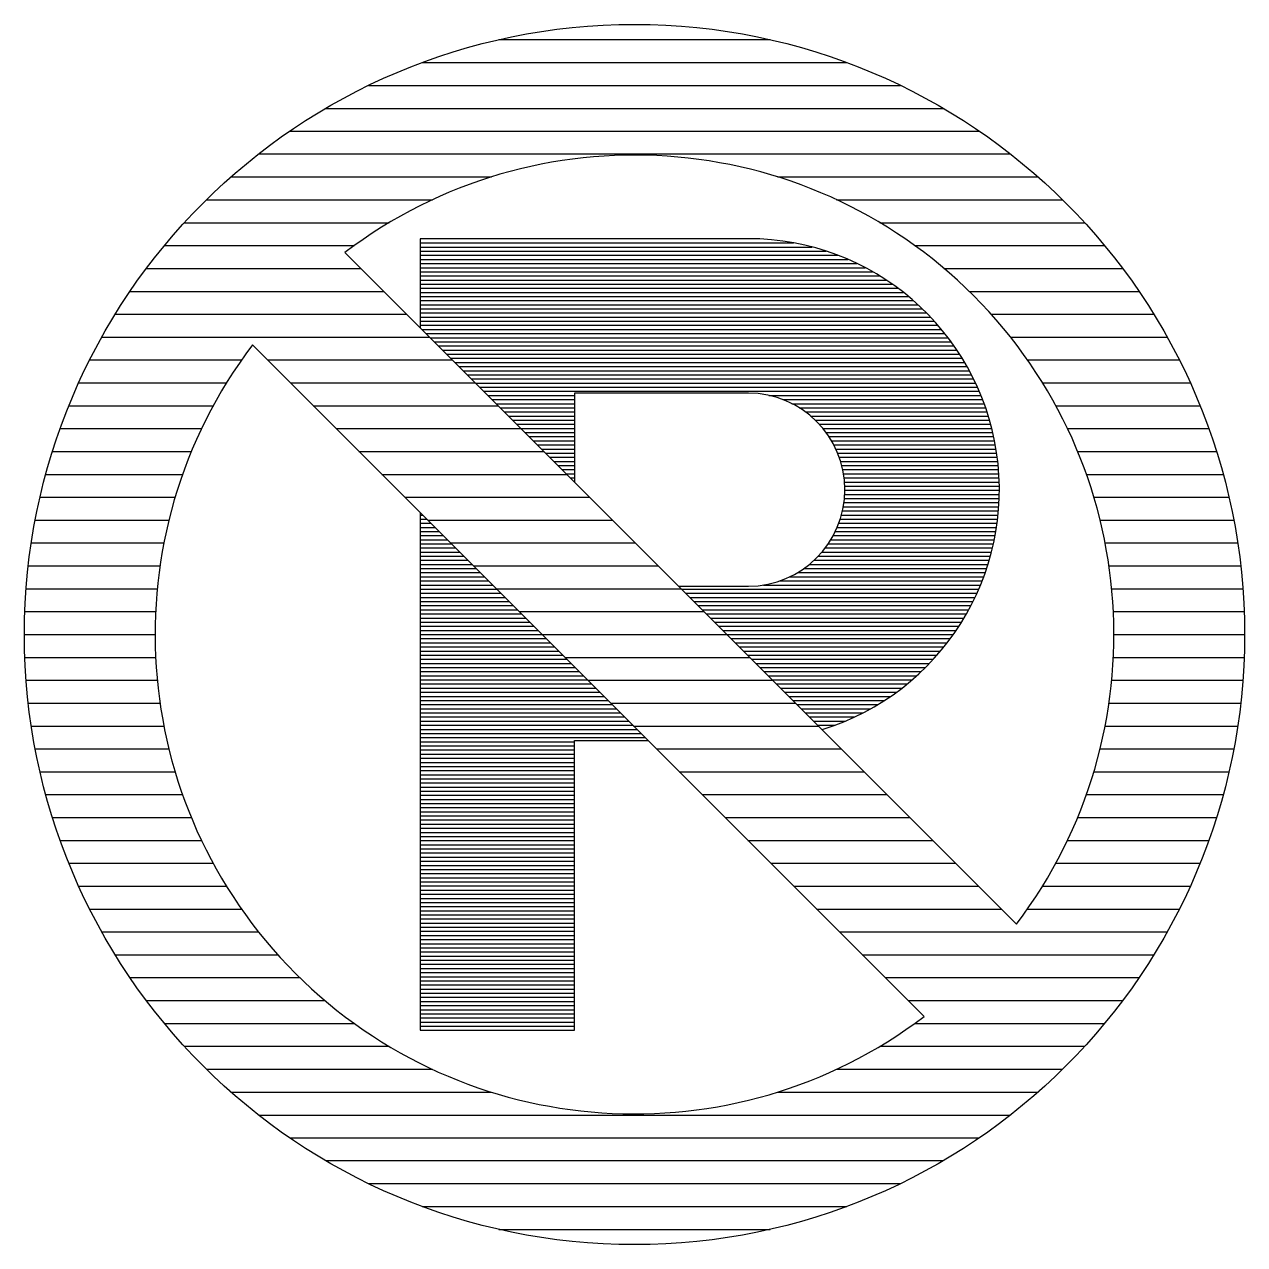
# Model space of a CAD drawing. Header units: millimetres. Extents: x -3 to 2253, y -3 to 1300.
# Drawn here: x 1400 to 1410, y 900 to 910 of the extents above; entities that cross this region are included whole.
import ezdxf

# ---------------------------------------------------------------- set-up
doc = ezdxf.new("R2010")
doc.units = ezdxf.units.MM
doc.layers.add('ROOD', color=1, linetype='Continuous')
doc.layers.add('VEILIG', color=7, linetype='Continuous')

# ---------------------------------------------------------------- blocks, each defined once
blk = doc.blocks.new('*X622')
at = {"color": 0}
for p, q in [((128, 108.812), (128.036, 108.812)), ((128, 108.75), (128.098, 108.75)), ((128, 108.688), (128.161, 108.688)), ((128, 108.625), (128.223, 108.625)), ((128, 108.562), (128.286, 108.562)), ((128, 108.5), (128.348, 108.5)), ((128, 108.438), (128.411, 108.438)), ((128, 108.375), (128.473, 108.375)), ((128, 108.312), (128.536, 108.312)), ((128, 108.25), (128.598, 108.25)), ((128, 108.188), (128.661, 108.188)), ((128, 108.125), (128.723, 108.125)), ((128, 108.062), (128.786, 108.062)), ((128, 108), (128.848, 108)), ((128, 107.938), (128.911, 107.938)), ((128, 107.875), (128.973, 107.875)), ((128, 107.812), (129.036, 107.812)), ((128, 107.75), (129.098, 107.75)), ((128, 107.688), (129.161, 107.688)), ((128, 107.625), (129.223, 107.625)), ((128, 107.562), (129.286, 107.562)), ((128, 107.5), (129.348, 107.5)), ((128, 107.438), (129.411, 107.438)), ((128, 107.375), (129.473, 107.375)), ((128, 107.312), (129.536, 107.312)), ((128, 107.25), (129.598, 107.25)), ((128, 107.188), (129.661, 107.188)), ((128, 107.125), (129.723, 107.125)), ((128, 107.062), (129.786, 107.062)), ((128, 107), (129.848, 107)), ((128, 106.938), (129.911, 106.938)), ((128, 106.875), (129.973, 106.875)), ((128, 106.812), (130.036, 106.812)), ((128, 106.75), (130.098, 106.75)), ((128, 106.688), (130.161, 106.688)), ((128, 106.625), (130.223, 106.625)), ((128, 106.562), (130.286, 106.562)), ((128, 106.5), (130.348, 106.5)), ((128, 106.438), (130.411, 106.438)), ((128, 106.375), (130.473, 106.375)), ((128, 106.312), (130.536, 106.312)), ((128, 106.25), (130.598, 106.25)), ((128, 106.188), (130.661, 106.188)), ((128, 106.125), (130.723, 106.125)), ((128, 106.062), (130.786, 106.062)), ((128, 106), (130.848, 106)), ((128, 105.938), (130.911, 105.938)), ((128, 105.875), (130.973, 105.875)), ((128, 105.812), (131.036, 105.812)), ((128, 105.75), (131.098, 105.75)), ((128, 105.688), (131.161, 105.688)), ((128, 105.625), (131.223, 105.625)), ((128, 105.562), (131.286, 105.562)), ((128, 105.5), (131.348, 105.5)), ((128, 105.438), (131.411, 105.438)), ((128, 105.375), (130.341, 105.375)), ((128, 105.312), (130.341, 105.312)), ((128, 105.25), (130.341, 105.25)), ((128, 105.188), (130.341, 105.188)), ((128, 105.125), (130.341, 105.125)), ((128, 105.062), (130.341, 105.062)), ((128, 105), (130.341, 105)), ((128, 104.938), (130.341, 104.938)), ((128, 104.875), (130.341, 104.875)), ((128, 104.812), (130.341, 104.812)), ((128, 104.75), (130.341, 104.75)), ((128, 104.688), (130.341, 104.688)), ((128, 104.625), (130.341, 104.625)), ((128, 104.562), (130.341, 104.562)), ((128, 104.5), (130.341, 104.5)), ((128, 104.438), (130.341, 104.438)), ((128, 104.375), (130.341, 104.375)), ((128, 104.312), (130.341, 104.312)), ((128, 104.25), (130.341, 104.25)), ((128, 104.188), (130.341, 104.188)), ((128, 104.125), (130.341, 104.125)), ((128, 104.062), (130.341, 104.062)), ((128, 104), (130.341, 104)), ((128, 103.938), (130.341, 103.938)), ((128, 103.875), (130.341, 103.875)), ((128, 103.812), (130.341, 103.812)), ((128, 103.75), (130.341, 103.75)), ((128, 103.688), (130.341, 103.688)), ((128, 103.625), (130.341, 103.625)), ((128, 103.562), (130.341, 103.562)), ((128, 103.5), (130.341, 103.5)), ((128, 103.438), (130.341, 103.438)), ((128, 103.375), (130.341, 103.375)), ((128, 103.312), (130.341, 103.312)), ((128, 103.25), (130.341, 103.25)), ((128, 103.188), (130.341, 103.188)), ((128, 103.125), (130.341, 103.125)), ((128, 103.062), (130.341, 103.062)), ((128, 103), (130.341, 103)), ((128, 102.938), (130.341, 102.938)), ((128, 102.875), (130.341, 102.875)), ((128, 102.812), (130.341, 102.812)), ((128, 102.75), (130.341, 102.75)), ((128, 102.688), (130.341, 102.688)), ((128, 102.625), (130.341, 102.625)), ((128, 102.562), (130.341, 102.562)), ((128, 102.5), (130.341, 102.5)), ((128, 102.438), (130.341, 102.438)), ((128, 102.375), (130.341, 102.375)), ((128, 102.312), (130.341, 102.312)), ((128, 102.25), (130.341, 102.25)), ((128, 102.188), (130.341, 102.188)), ((128, 102.125), (130.341, 102.125)), ((128, 102.062), (130.341, 102.062)), ((128, 102), (130.341, 102)), ((128, 101.938), (130.341, 101.938)), ((128, 101.875), (130.341, 101.875)), ((128, 101.812), (130.341, 101.812)), ((128, 101.75), (130.341, 101.75)), ((128, 101.688), (130.341, 101.688)), ((128, 101.625), (130.341, 101.625)), ((128, 101.562), (130.341, 101.562)), ((128, 101.5), (130.341, 101.5)), ((128, 101.438), (130.341, 101.438)), ((128, 101.375), (130.341, 101.375)), ((128, 101.312), (130.341, 101.312)), ((128, 101.25), (130.341, 101.25)), ((128, 101.188), (130.341, 101.188)), ((128, 101.125), (130.341, 101.125)), ((128, 101.062), (130.341, 101.062))]:
    blk.add_line(p, q, dxfattribs=at)
blk = doc.blocks.new('*X621')
at = {"color": 0}
for p, q in [((128, 112.938), (133.662, 112.938)), ((128, 112.875), (133.943, 112.875)), ((128, 112.812), (134.155, 112.812)), ((128, 112.75), (134.332, 112.75)), ((128, 112.688), (134.486, 112.688)), ((128, 112.625), (134.623, 112.625)), ((128, 112.562), (134.747, 112.562)), ((128, 112.5), (134.861, 112.5)), ((128, 112.438), (134.967, 112.438)), ((128, 112.375), (135.065, 112.375)), ((128, 112.312), (135.157, 112.312)), ((128, 112.25), (135.244, 112.25)), ((128, 112.188), (135.326, 112.188)), ((128, 112.125), (135.403, 112.125)), ((128, 112.062), (135.477, 112.062)), ((128, 112), (135.547, 112)), ((128, 111.938), (135.613, 111.938)), ((128, 111.875), (135.677, 111.875)), ((128, 111.812), (135.737, 111.812)), ((128, 111.75), (135.795, 111.75)), ((128, 111.688), (135.851, 111.688)), ((128.027, 111.625), (135.904, 111.625)), ((128.089, 111.562), (135.954, 111.562)), ((128.152, 111.5), (136.003, 111.5)), ((128.214, 111.438), (136.05, 111.438)), ((128.277, 111.375), (136.094, 111.375)), ((128.339, 111.312), (136.137, 111.312)), ((128.402, 111.25), (136.178, 111.25)), ((128.464, 111.188), (136.217, 111.188)), ((128.527, 111.125), (136.255, 111.125)), ((128.589, 111.062), (136.291, 111.062)), ((128.652, 111), (136.325, 111)), ((128.714, 110.938), (136.358, 110.938)), ((128.777, 110.875), (136.39, 110.875)), ((128.839, 110.812), (136.42, 110.812)), ((128.902, 110.75), (136.448, 110.75)), ((128.964, 110.688), (136.476, 110.688)), ((129.027, 110.625), (130.341, 110.625)), ((129.089, 110.562), (130.341, 110.562)), ((129.152, 110.5), (130.341, 110.5)), ((133.287, 110.625), (136.502, 110.625)), ((133.497, 110.562), (136.526, 110.562)), ((133.638, 110.5), (136.55, 110.5)), ((129.214, 110.438), (130.341, 110.438)), ((129.277, 110.375), (130.341, 110.375)), ((129.339, 110.312), (130.341, 110.312)), ((133.749, 110.438), (136.572, 110.438)), ((133.841, 110.375), (136.593, 110.375)), ((133.921, 110.312), (136.613, 110.312)), ((129.402, 110.25), (130.341, 110.25)), ((129.464, 110.188), (130.341, 110.188)), ((129.527, 110.125), (130.341, 110.125)), ((133.99, 110.25), (136.631, 110.25)), ((134.051, 110.188), (136.649, 110.188)), ((134.106, 110.125), (136.665, 110.125)), ((129.589, 110.062), (130.341, 110.062)), ((129.652, 110), (130.341, 110)), ((129.714, 109.938), (130.341, 109.938)), ((134.154, 110.062), (136.68, 110.062)), ((134.198, 110), (136.694, 110)), ((134.237, 109.938), (136.707, 109.938)), ((129.777, 109.875), (130.341, 109.875)), ((129.839, 109.812), (130.341, 109.812)), ((129.902, 109.75), (130.341, 109.75)), ((134.272, 109.875), (136.719, 109.875)), ((134.302, 109.812), (136.73, 109.812)), ((134.33, 109.75), (136.74, 109.75)), ((129.964, 109.688), (130.341, 109.688)), ((130.027, 109.625), (130.341, 109.625)), ((130.089, 109.562), (130.341, 109.562)), ((134.354, 109.688), (136.748, 109.688)), ((134.374, 109.625), (136.756, 109.625)), ((134.392, 109.562), (136.763, 109.562)), ((130.152, 109.5), (130.341, 109.5)), ((130.214, 109.438), (130.341, 109.438)), ((130.277, 109.375), (130.341, 109.375)), ((134.407, 109.5), (136.768, 109.5)), ((134.419, 109.438), (136.773, 109.438)), ((134.428, 109.375), (136.776, 109.375)), ((130.339, 109.312), (130.341, 109.312)), ((134.434, 109.312), (136.779, 109.312)), ((134.438, 109.25), (136.78, 109.25)), ((134.439, 109.188), (136.78, 109.188)), ((134.426, 109), (136.775, 109)), ((134.433, 109.062), (136.778, 109.062)), ((134.437, 109.125), (136.78, 109.125)), ((134.388, 108.812), (136.761, 108.812)), ((134.404, 108.875), (136.767, 108.875)), ((134.416, 108.938), (136.772, 108.938)), ((134.323, 108.625), (136.738, 108.625)), ((134.348, 108.688), (136.746, 108.688)), ((134.37, 108.75), (136.754, 108.75)), ((134.228, 108.438), (136.704, 108.438)), ((134.263, 108.5), (136.716, 108.5)), ((134.295, 108.562), (136.728, 108.562)), ((134.093, 108.25), (136.661, 108.25)), ((134.143, 108.312), (136.677, 108.312)), ((134.188, 108.375), (136.691, 108.375)), ((133.902, 108.062), (136.608, 108.062)), ((133.974, 108.125), (136.627, 108.125)), ((134.037, 108.188), (136.645, 108.188)), ((133.607, 107.875), (136.544, 107.875)), ((133.724, 107.938), (136.567, 107.938)), ((133.82, 108), (136.588, 108)), ((131.964, 107.688), (136.469, 107.688)), ((133.206, 107.75), (136.495, 107.75)), ((133.455, 107.812), (136.52, 107.812)), ((132.027, 107.625), (136.441, 107.625)), ((132.089, 107.562), (136.412, 107.562)), ((132.152, 107.5), (136.382, 107.5)), ((132.214, 107.438), (136.35, 107.438)), ((132.277, 107.375), (136.317, 107.375)), ((132.339, 107.312), (136.282, 107.312)), ((132.402, 107.25), (136.246, 107.25)), ((132.464, 107.188), (136.208, 107.188)), ((132.527, 107.125), (136.168, 107.125)), ((132.589, 107.062), (136.127, 107.062)), ((132.652, 107), (136.083, 107)), ((132.714, 106.938), (136.038, 106.938)), ((132.777, 106.875), (135.991, 106.875)), ((132.839, 106.812), (135.942, 106.812)), ((132.902, 106.75), (135.891, 106.75)), ((132.964, 106.688), (135.837, 106.688)), ((133.027, 106.625), (135.781, 106.625)), ((133.089, 106.562), (135.723, 106.562)), ((133.152, 106.5), (135.661, 106.5)), ((133.214, 106.438), (135.597, 106.438)), ((133.277, 106.375), (135.53, 106.375)), ((133.339, 106.312), (135.459, 106.312)), ((133.402, 106.25), (135.385, 106.25)), ((133.464, 106.188), (135.306, 106.188)), ((133.527, 106.125), (135.223, 106.125)), ((133.589, 106.062), (135.135, 106.062)), ((133.652, 106), (135.042, 106)), ((133.714, 105.938), (134.942, 105.938)), ((133.777, 105.875), (134.834, 105.875)), ((133.839, 105.812), (134.718, 105.812)), ((133.902, 105.75), (134.591, 105.75)), ((133.964, 105.688), (134.45, 105.688)), ((134.027, 105.625), (134.291, 105.625)), ((134.089, 105.562), (134.107, 105.562))]:
    blk.add_line(p, q, dxfattribs=at)
blk = doc.blocks.new('*X620')
at = {"color": 0}
for p, q in [((6.889, 103.875), (9.111, 103.875)), ((6.26, 103.688), (9.74, 103.688)), ((5.821, 103.5), (10.179, 103.5)), ((5.47, 103.312), (10.53, 103.312)), ((5.174, 103.125), (10.826, 103.125)), ((4.918, 102.938), (11.082, 102.938)), ((4.693, 102.75), (6.829, 102.75)), ((9.171, 102.75), (11.307, 102.75)), ((4.492, 102.562), (6.344, 102.562)), ((9.656, 102.562), (11.508, 102.562)), ((4.311, 102.375), (5.989, 102.375)), ((10.011, 102.375), (11.689, 102.375)), ((4.148, 102.188), (5.704, 102.188)), ((10.296, 102.188), (11.852, 102.188)), ((4, 102), (5.758, 102)), ((10.536, 102), (12, 102)), ((3.866, 101.812), (5.945, 101.812)), ((10.743, 101.812), (12.134, 101.812)), ((3.744, 101.625), (6.133, 101.625)), ((10.923, 101.625), (12.256, 101.625)), ((3.634, 101.438), (6.32, 101.438)), ((11.081, 101.438), (12.366, 101.438)), ((3.535, 101.25), (4.78, 101.25)), ((4.992, 101.25), (6.508, 101.25)), ((11.22, 101.25), (12.465, 101.25)), ((3.445, 101.062), (4.656, 101.062)), ((5.18, 101.062), (6.695, 101.062)), ((11.344, 101.062), (12.555, 101.062)), ((3.365, 100.875), (4.548, 100.875)), ((5.367, 100.875), (6.883, 100.875)), ((11.452, 100.875), (12.635, 100.875)), ((3.293, 100.688), (4.452, 100.688)), ((5.555, 100.688), (7.07, 100.688)), ((11.548, 100.688), (12.707, 100.688)), ((3.23, 100.5), (4.369, 100.5)), ((5.742, 100.5), (7.258, 100.5)), ((11.631, 100.5), (12.77, 100.5)), ((3.175, 100.312), (4.297, 100.312)), ((5.93, 100.312), (7.445, 100.312)), ((11.703, 100.312), (12.825, 100.312)), ((3.128, 100.125), (4.236, 100.125)), ((6.117, 100.125), (7.633, 100.125)), ((11.764, 100.125), (12.872, 100.125)), ((3.089, 99.938), (4.185, 99.938)), ((6.305, 99.938), (7.82, 99.938)), ((11.815, 99.938), (12.911, 99.938)), ((3.057, 99.75), (4.144, 99.75)), ((6.492, 99.75), (8.008, 99.75)), ((11.856, 99.75), (12.943, 99.75)), ((3.032, 99.562), (4.112, 99.562)), ((6.68, 99.562), (8.195, 99.562)), ((11.888, 99.562), (12.968, 99.562)), ((3.014, 99.375), (4.089, 99.375)), ((6.867, 99.375), (8.383, 99.375)), ((11.911, 99.375), (12.986, 99.375)), ((3.004, 99.188), (4.076, 99.188)), ((7.055, 99.188), (8.57, 99.188)), ((11.924, 99.188), (12.996, 99.188)), ((3, 99), (4.071, 99)), ((7.242, 99), (8.758, 99)), ((11.929, 99), (13, 99)), ((3.004, 98.812), (4.076, 98.812)), ((7.43, 98.812), (8.945, 98.812)), ((11.924, 98.812), (12.996, 98.812)), ((3.014, 98.625), (4.089, 98.625)), ((7.617, 98.625), (9.133, 98.625)), ((11.911, 98.625), (12.986, 98.625)), ((3.032, 98.438), (4.112, 98.438)), ((7.805, 98.438), (9.32, 98.438)), ((11.888, 98.438), (12.968, 98.438)), ((3.057, 98.25), (4.144, 98.25)), ((7.992, 98.25), (9.508, 98.25)), ((11.856, 98.25), (12.943, 98.25)), ((3.089, 98.062), (4.185, 98.062)), ((8.18, 98.062), (9.695, 98.062)), ((11.815, 98.062), (12.911, 98.062)), ((3.128, 97.875), (4.236, 97.875)), ((8.367, 97.875), (9.883, 97.875)), ((11.764, 97.875), (12.872, 97.875)), ((3.175, 97.688), (4.297, 97.688)), ((8.555, 97.688), (10.07, 97.688)), ((11.703, 97.688), (12.825, 97.688)), ((3.23, 97.5), (4.369, 97.5)), ((8.742, 97.5), (10.258, 97.5)), ((11.631, 97.5), (12.77, 97.5)), ((3.293, 97.312), (4.452, 97.312)), ((8.93, 97.312), (10.445, 97.312)), ((11.548, 97.312), (12.707, 97.312)), ((3.365, 97.125), (4.548, 97.125)), ((9.117, 97.125), (10.633, 97.125)), ((11.452, 97.125), (12.635, 97.125)), ((3.445, 96.938), (4.656, 96.938)), ((9.305, 96.938), (10.82, 96.938)), ((11.344, 96.938), (12.555, 96.938)), ((3.535, 96.75), (4.78, 96.75)), ((9.492, 96.75), (11.008, 96.75)), ((11.22, 96.75), (12.465, 96.75)), ((3.634, 96.562), (4.919, 96.562)), ((9.68, 96.562), (12.366, 96.562)), ((3.744, 96.375), (5.077, 96.375)), ((9.867, 96.375), (12.256, 96.375)), ((3.866, 96.188), (5.257, 96.188)), ((10.055, 96.188), (12.134, 96.188)), ((4, 96), (5.464, 96)), ((10.242, 96), (12, 96)), ((4.148, 95.812), (5.704, 95.812)), ((10.296, 95.812), (11.852, 95.812)), ((4.311, 95.625), (5.989, 95.625)), ((10.011, 95.625), (11.689, 95.625)), ((4.492, 95.438), (6.344, 95.438)), ((9.656, 95.438), (11.508, 95.438)), ((4.693, 95.25), (6.829, 95.25)), ((9.171, 95.25), (11.307, 95.25)), ((4.918, 95.062), (11.082, 95.062)), ((5.174, 94.875), (10.826, 94.875)), ((5.47, 94.688), (10.53, 94.688)), ((5.821, 94.5), (10.179, 94.5)), ((6.26, 94.312), (9.74, 94.312)), ((6.889, 94.125), (9.111, 94.125))]:
    blk.add_line(p, q, dxfattribs=at)
blk = doc.blocks.new('PIC-22')
at = {"layer": 'VEILIG'}
for p, q in [((-1.757, 3.243), (-1.757, 2.514)), ((0.933, 3.243), (-1.757, 3.243)), ((-2.373, 3.131), (3.131, -2.373)), ((-3.131, 2.373), (2.373, -3.131)), ((0.933, 1.978), (-0.491, 1.978)), ((-1.757, 0.999), (-1.757, -3.243)), ((0.362, 0.396), (0.933, 0.396)), ((-0.491, -0.87), (0.113, -0.87)), ((-0.491, -3.243), (-0.491, -0.87)), ((-1.757, -3.243), (-0.491, -3.243))]:
    blk.add_line(p, q, dxfattribs=at)
blk.add_lwpolyline([(-0.491, 1.978), (-0.491, 1.249)], dxfattribs=at)
blk.add_circle((0, 0), 5, dxfattribs=at)
for centre, radius, start, end in [((0, 0), 3.929, 322.8375, 127.1625), ((0.933, 1.187), 2.057, 287.0849, 90), ((0, 0), 3.929, 142.8375, 307.1625), ((0.933, 1.187), 0.791, 270, 90)]:
    blk.add_arc(centre, radius, start, end, dxfattribs=at)
at = {"layer": 'ROOD'}
blk.add_blockref('*X620', (-8, -99), dxfattribs=at)
at = {"layer": 'VEILIG', "xscale": 0.5405405405405406, "yscale": 0.5405405405405406, "zscale": 0.5405405405405406}
for name in ['*X621', '*X622']:
    blk.add_blockref(name, (-70.946, -57.838), dxfattribs=at)

msp = doc.modelspace()

# ---------------------------------------------------------------- block references
msp.add_blockref('PIC-22', (1405, 905))

doc.saveas('drawing.dxf')
